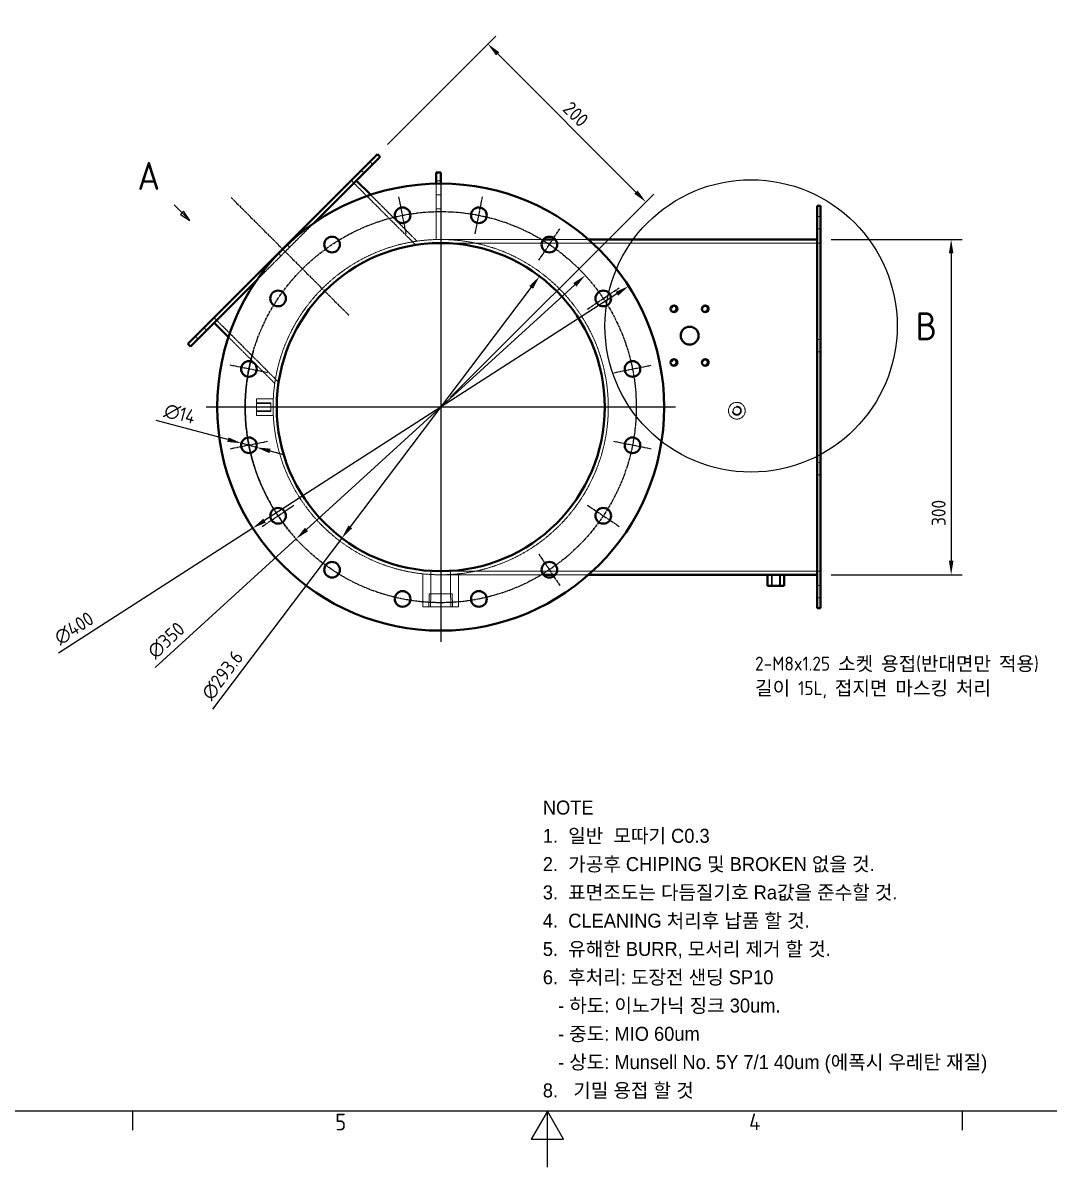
# Model space of a CAD drawing. Header units: millimetres. Extents: x 0 to 2970, y 0 to 2100.
# Drawn here: x 1016 to 1934, y 0 to 1024 of the extents above; entities that cross this region are included whole.
import ezdxf

# ---------------------------------------------------------------- set-up
doc = ezdxf.new("R2010")
doc.units = ezdxf.units.MM
doc.header["$LTSCALE"] = 5
doc.linetypes.add('CHAIN', pattern=[0.7087, 0.4724, -0.0591, 0.1181, -0.0591])
doc.linetypes.add('DASHED', pattern=[0.2067, 0.1654, -0.0413])
doc.layers.get('0').update_dxf_attribs({"color": 3, "lineweight": 25, "true_color": 0x00ff00})
for name, color, linetype, lineweight, true_color in [('가려진 것(ISO)', 2, 'DASHED', 18, 0xffff00), ('가려진 좁은 것(ISO)', 2, 'DASHED', 18, 0xffff00), ('가시적인 것(ISO)', 3, 'Continuous', 40, 0x00ff00), ('가시적인 좁은 것(ISO)', 3, 'Continuous', 35, 0x00ff00), ('기호(ISO)', 5, 'Continuous', 25, 0x0000ff), ('중심 표식(ISO)', 1, 'Continuous', 25, 0xff0000), ('중심선(ISO)', 1, 'Continuous', 25, 0xff0000), ('치수(ISO)', 2, 'Continuous', 25, 0xffff00)]:
    doc.layers.add(name, color=color, linetype=linetype, lineweight=lineweight, true_color=true_color)
for name, color, linetype, lineweight in [('경계(ISO)', 7, 'Continuous', 25), ('단면선(ISO)', 7, 'CHAIN', 25), ('상세 경계(JIS)', 7, 'Continuous', 25)]:
    doc.layers.add(name, color=color, linetype=linetype, lineweight=lineweight)
doc.styles.add('ISO Proportional', font='arial.ttf')
doc.styles.add('문자 텍스트_PSTEK_POSCO', font='isocp.shx')
doc.styles.add('부품번호텍스트_PSTEK_POSCO', font='isocp.shx')
doc.styles.add('치수 텍스트_PSTEK_POSCO', font='isocp.shx')
doc.dimstyles.new('치수_PSTEK_POSCO', dxfattribs={"dimscale": 5, "dimtxt": 2.5, "dimasz": 2.5, "dimexe": 2, "dimexo": 2.5, "dimgap": 1, "dimtad": 1, "dimrnd": 1e-08, "dimdsep": 46, "dimtxsty": '치수 텍스트_PSTEK_POSCO', "dimcen": 0.09, "dimdle": 10, "dimclrd": 7, "dimclre": 7, "dimclrt": 2, "dimadec": 1, "dimazin": 2, "dimtfac": 1, "dimtmove": 0, "dimatfit": 3, "dimfxl": 1, "dimtolj": 1, "dimlwd": -1, "dimlwe": -1, "dimarcsym": 0})
doc.dimstyles.new('치수_PSTEK_POSCO$7', dxfattribs={"dimscale": 5, "dimtxt": 2.5, "dimasz": 2.5, "dimexe": 2, "dimexo": 2.5, "dimgap": 1, "dimtad": 1, "dimrnd": 1e-08, "dimdsep": 46, "dimtxsty": '치수 텍스트_PSTEK_POSCO', "dimcen": 0.09, "dimdle": 10, "dimclrd": 7, "dimclre": 7, "dimclrt": 2, "dimadec": 1, "dimazin": 2, "dimtfac": 1, "dimtmove": 0, "dimatfit": 3, "dimfxl": 1, "dimtolj": 1, "dimlwd": -1, "dimlwe": -1, "dimarcsym": 0})

# ---------------------------------------------------------------- blocks, each defined once
blk = doc.blocks.new('경계 Default Border')
at = {"layer": '경계(ISO)'}
for p, q in [((222.75, 10), (222.75, 6.6)), ((371.25, 10), (371.25, 6.6))]:
    blk.add_line(p, q, dxfattribs=at)
at = {"layer": '경계(ISO)', "flags": 128}
for points in [[(10, 10), (10, 410), (584, 410), (584, 10), (10, 10)], [(297, 0), (297, 10), (294.11, 5), (299.89, 5), (297, 10)]]:
    blk.add_lwpolyline(points, dxfattribs=at)
at = {"layer": '경계(ISO)', "color": 2, "true_color": 0xffff00, "char_height": 3, "attachment_point": 7, "style": '문자 텍스트_PSTEK_POSCO'}
for s, insert in [('5', (259.02, 6.57)), ('4', (333.1, 6.6))]:
    blk.add_mtext(s, dxfattribs=dict(at, insert=insert))
blk = doc.blocks.new('2dTransSection0')
at = {"layer": '단면선(ISO)', "linetype": 'Continuous'}
for p, q in [((230.18, 172.2), (231.6, 170.79)), ((231.88, 171.07), (231.31, 170.5)), ((231.31, 170.5), (233.01, 169.37)), ((231.6, 170.79), (233.01, 169.37)), ((233.01, 169.37), (231.88, 171.07))]:
    blk.add_line(p, q, dxfattribs=at)
at = {"layer": '단면선(ISO)', "linetype": 'Continuous', "flags": 128}
blk.add_lwpolyline([(231.31, 170.5), (233.01, 169.37), (231.88, 171.07), (231.31, 170.5)], dxfattribs=at)
at = {"layer": '단면선(ISO)'}
blk.add_solid([(231.31, 170.5), (233.01, 169.37), (231.88, 171.07), (231.31, 170.5)], dxfattribs=at)
at = {"layer": '단면선(ISO)', "insert": (223.62, 174.87), "char_height": 5, "attachment_point": 7, "style": '부품번호텍스트_PSTEK_POSCO'}
blk.add_mtext('A', dxfattribs=at)
blk = doc.blocks.new('2dDetail0')
at = {"layer": '상세 경계(JIS)'}
blk.add_circle((333.45, 150.53), 26.16, dxfattribs=at)
at = {"layer": '상세 경계(JIS)', "insert": (362.91, 147.97), "char_height": 5, "attachment_point": 7, "style": '부품번호텍스트_PSTEK_POSCO'}
blk.add_mtext('B', dxfattribs=at)
blk = doc.blocks.new('*D25')
at = {"layer": 'Defpoints', "color": 0, "transparency": 16777216}
for p in [(1557.7, 788.3), (1221.3, 571.7)]:
    blk.add_point(p, dxfattribs=at)
at = {"layer": '치수(ISO)', "color": 7, "transparency": 16777216}
for p, q in [((1547.1, 781.5), (1231.8, 578.5)), ((1221.3, 571.7), (1047.4, 459.8))]:
    blk.add_line(p, q, dxfattribs=at)
for points in [[(1546, 783.2), (1548.3, 779.7), (1557.7, 788.3)], [(1230.7, 580.2), (1233, 576.7), (1221.3, 571.7)]]:
    blk.add_solid(points, dxfattribs=at)
at = {"layer": '치수(ISO)', "color": 2, "transparency": 16777216, "insert": (1045.6, 471.9), "char_height": 12.5, "attachment_point": 4, "rotation": 32.774, "style": '치수 텍스트_PSTEK_POSCO'}
blk.add_mtext('\\A1;∅400', dxfattribs=at)
blk = doc.blocks.new('*D26')
at = {"layer": 'Defpoints', "color": 0, "transparency": 16777216}
for p in [(1478, 797.1), (1301, 562.8)]:
    blk.add_point(p, dxfattribs=at)
at = {"layer": '치수(ISO)', "color": 7, "transparency": 16777216}
for p, q in [((1470.4, 787.2), (1308.6, 572.8)), ((1301, 562.8), (1185.4, 409.8))]:
    blk.add_line(p, q, dxfattribs=at)
for points in [[(1468.8, 788.4), (1472.1, 785.9), (1478, 797.1)], [(1306.9, 574.1), (1310.2, 571.6), (1301, 562.8)]]:
    blk.add_solid(points, dxfattribs=at)
at = {"layer": '치수(ISO)', "color": 2, "transparency": 16777216, "insert": (1179.5, 420.5), "char_height": 12.5, "attachment_point": 4, "rotation": 52.9425, "style": '치수 텍스트_PSTEK_POSCO'}
blk.add_mtext('\\A1;∅293.6', dxfattribs=at)
blk = doc.blocks.new('*D27')
at = {"layer": 'Defpoints', "color": 0, "transparency": 16777216}
for p in [(1518.8, 797.9), (1260.1, 562.1)]:
    blk.add_point(p, dxfattribs=at)
at = {"layer": '치수(ISO)', "color": 7, "transparency": 16777216}
for p, q in [((1509.6, 789.4), (1269.4, 570.5)), ((1260.1, 562.1), (1133.9, 447))]:
    blk.add_line(p, q, dxfattribs=at)
for points in [[(1508.2, 791), (1511, 787.9), (1518.8, 797.9)], [(1268, 572.1), (1270.8, 569), (1260.1, 562.1)]]:
    blk.add_solid(points, dxfattribs=at)
at = {"layer": '치수(ISO)', "color": 2, "transparency": 16777216, "insert": (1130, 458.7), "char_height": 12.5, "attachment_point": 4, "rotation": 42.3441, "style": '치수 텍스트_PSTEK_POSCO'}
blk.add_mtext('\\A1;∅350', dxfattribs=at)
blk = doc.blocks.new('*D37')
at = {"layer": 'Defpoints', "color": 0, "transparency": 16777216}
for p in [(1726.3, 830), (1726.3, 530), (1846.3, 530)]:
    blk.add_point(p, dxfattribs=at)
at = {"layer": '치수(ISO)', "color": 7, "transparency": 16777216}
for p, q in [((1738.8, 830), (1856.3, 830)), ((1846.3, 817.5), (1846.3, 542.5)), ((1738.8, 530), (1856.3, 530))]:
    blk.add_line(p, q, dxfattribs=at)
for points in [[(1844.3, 817.5), (1848.4, 817.5), (1846.3, 830)], [(1844.3, 542.5), (1848.4, 542.5), (1846.3, 530)]]:
    blk.add_solid(points, dxfattribs=at)
at = {"layer": '치수(ISO)', "color": 2, "transparency": 16777216, "insert": (1835.1, 573.7), "char_height": 12.5, "attachment_point": 4, "rotation": 90, "style": '치수 텍스트_PSTEK_POSCO'}
blk.add_mtext('\\A1;300', dxfattribs=at)
blk = doc.blocks.new('*D52')
at = {"layer": 'Defpoints', "color": 0, "transparency": 16777216}
for p in [(1332.9, 906.3), (1573.1, 863.6), (1389.5, 680)]:
    blk.add_point(p, dxfattribs=at)
at = {"layer": '치수(ISO)', "color": 7, "transparency": 16777216}
for p, q in [((1341.8, 915.1), (1438.7, 1012)), ((1440.5, 996.1), (1564.2, 872.4)), ((1398.3, 688.8), (1580.1, 870.6))]:
    blk.add_line(p, q, dxfattribs=at)
for points in [[(1441.9, 997.6), (1439, 994.7), (1431.6, 1005)], [(1565.7, 873.9), (1562.7, 870.9), (1573.1, 863.6)]]:
    blk.add_solid(points, dxfattribs=at)
at = {"layer": '치수(ISO)', "color": 2, "transparency": 16777216, "insert": (1502.2, 950.3), "char_height": 12.5, "attachment_point": 4, "rotation": 315, "style": '치수 텍스트_PSTEK_POSCO'}
blk.add_mtext('\\A1;200', dxfattribs=at)
blk = doc.blocks.new('주석-판금')
at = {"layer": '기호(ISO)', "color": 2, "true_color": 0xffff00, "insert": (-44.06, 26.67), "char_height": 2.5, "width": 116.6778, "attachment_point": 1, "line_spacing_factor": 1.214607, "style": 'ISO Proportional'}
blk.add_mtext('\\f굴림|b0|i0;\\H2.5000;NOTE\\P1.  일반  모따기 C0.3\\P2.  가공후 CHIPING 및 BROKEN 없을 것.\\P3.  표면조도는 다듬질기호 Ra값을 준수할 것.\\P4.  CLEANING 처리후 납품 할 것.\\P5.  유해한 BURR, 모서리 제거 할 것.\\P6.  후처리: 도장전 샌딩 SP10 \\P   - 하도: 이노가닉 징크 30um.\\P   - 중도: MIO 60um\\P   - 상도: Munsell No. 5Y 7/1 40um (에폭시 우레탄 재질) \\P8.   기밀 용접 할 것', dxfattribs=at)
blk = doc.blocks.new('*D62')
at = {"layer": 'Defpoints', "color": 0, "transparency": 16777216}
for p in [(1211.1, 647.7), (1224.6, 644)]:
    blk.add_point(p, dxfattribs=at)
at = {"layer": '치수(ISO)', "color": 7, "transparency": 16777216}
for p, q in [((1199, 650.9), (1134.9, 668.1)), ((1224.6, 644), (1211.1, 647.7)), ((1236.7, 640.8), (1248.8, 637.6))]:
    blk.add_line(p, q, dxfattribs=at)
for points in [[(1199.6, 652.9), (1198.5, 648.9), (1211.1, 647.7)], [(1237.2, 642.8), (1236.2, 638.8), (1224.6, 644)]]:
    blk.add_solid(points, dxfattribs=at)
at = {"layer": '치수(ISO)', "color": 2, "transparency": 16777216, "insert": (1142.6, 677.6), "char_height": 12.5, "attachment_point": 4, "rotation": 345, "style": '치수 텍스트_PSTEK_POSCO'}
blk.add_mtext('\\A1;∅14', dxfattribs=at)

msp = doc.modelspace()

# ---------------------------------------------------------------- linework, layer by layer
at = {"layer": '가려진 것(ISO)'}
for p, q in [((1320.69, 889.507), (1318.427, 891.77)), ((1328.468, 897.285), (1326.205, 899.548)), ((1309.447, 882.789), (1367.154, 825.082)), ((1389.491, 882.491), (1385.491, 882.491)), ((1385.491, 879.951), (1385.491, 869.991)), ((1389.491, 879.991), (1389.491, 869.991)), ((1326.838, 869.924), (1368.278, 828.483)), ((1385.491, 829.991), (1385.491, 869.991)), ((1389.491, 829.991), (1389.491, 869.991)), ((1389.491, 857.491), (1385.491, 857.491)), ((1726.291, 850.491), (1729.491, 850.491)), ((1275.53, 844.346), (1225.136, 793.953)), ((1389.491, 829.991), (1385.491, 829.991)), ((1481.348, 829.991), (1389.491, 829.991)), ((1521.779, 829.991), (1492.084, 829.991)), ((1726.291, 839.491), (1729.491, 839.491)), ((1254.222, 823.039), (1251.959, 825.301)), ((1729.491, 826.791), (1389.491, 826.791)), ((1246.444, 815.261), (1244.181, 817.523)), ((1186.693, 760.036), (1244.401, 702.328)), ((1179.976, 748.793), (1177.713, 751.055)), ((1172.197, 741.014), (1169.935, 743.277)), ((1199.558, 742.645), (1240.999, 701.204)), ((1726.291, 740.491), (1729.491, 740.491)), ((1726.291, 729.491), (1729.491, 729.491)), ((1224.491, 672.491), (1224.491, 687.491)), ((1239.679, 687.491), (1224.491, 687.491)), ((1237.491, 683.991), (1224.491, 683.991)), ((1224.491, 683.315), (1237.491, 683.315)), ((1224.491, 676.668), (1237.491, 676.668)), ((1224.491, 675.991), (1237.491, 675.991)), ((1237.491, 675.991), (1237.491, 683.991)), ((1239.679, 672.491), (1224.491, 672.491)), ((1726.291, 630.491), (1729.491, 630.491)), ((1726.291, 619.491), (1729.491, 619.491)), ((1380.754, 533.451), (1380.754, 512.949)), ((1729.491, 533.191), (1389.491, 533.191)), ((1398.229, 533.451), (1398.229, 512.949)), ((1373.491, 530.847), (1373.491, 501.191)), ((1481.348, 529.991), (1389.491, 529.991)), ((1405.491, 530.847), (1405.491, 501.191)), ((1521.779, 529.991), (1492.084, 529.991)), ((1685.491, 529.991), (1685.491, 519.991)), ((1686.168, 529.991), (1686.168, 519.991)), ((1692.815, 529.991), (1692.815, 519.991)), ((1693.491, 519.991), (1693.491, 529.991)), ((1379.246, 512.949), (1378.879, 501.191)), ((1379.246, 512.949), (1399.736, 512.949)), ((1380.698, 512.949), (1380.331, 501.191)), ((1398.284, 512.949), (1398.652, 501.191)), ((1400.104, 501.191), (1399.736, 512.949)), ((1726.291, 520.491), (1729.491, 520.491)), ((1726.291, 509.491), (1729.491, 509.491)), ((1373.491, 501.191), (1405.491, 501.191))]:
    msp.add_line(p, q, dxfattribs=at)
for centre, radius in [((1389.491, 679.991), 150), ((1654.491, 676.791), 7.5), ((1654.491, 676.791), 3.324)]:
    msp.add_circle(centre, radius, dxfattribs=at)
msp.add_arc((1654.491, 676.791), 4, 190, 100, dxfattribs=at)
at = {"layer": '가려진 좁은 것(ISO)'}
msp.add_line((1389.491, 869.991), (1385.491, 869.991), dxfattribs=at)
at = {"layer": '가시적인 것(ISO)'}
for p, q in [((1163.217, 736.56), (1332.923, 906.265)), ((1335.186, 904.002), (1275.53, 844.346)), ((1332.923, 906.265), (1335.186, 904.002)), ((1313.972, 882.789), (1326.838, 869.924)), ((1385.491, 889.991), (1385.491, 879.951)), ((1389.491, 889.991), (1385.491, 889.991)), ((1389.491, 889.991), (1389.491, 879.991)), ((1729.491, 859.991), (1726.291, 859.991)), ((1726.291, 499.991), (1726.291, 859.991)), ((1729.491, 859.991), (1729.491, 499.991)), ((1492.084, 829.991), (1481.348, 829.991)), ((1726.291, 829.991), (1521.779, 829.991)), ((1225.136, 793.953), (1165.48, 734.297)), ((1186.693, 755.51), (1199.558, 742.645)), ((1163.217, 736.56), (1165.48, 734.297)), ((1492.084, 529.991), (1481.348, 529.991)), ((1726.291, 529.991), (1521.779, 529.991)), ((1681.991, 529.991), (1681.991, 519.991)), ((1696.991, 529.991), (1696.991, 519.991)), ((1681.991, 519.991), (1696.991, 519.991)), ((1729.491, 499.991), (1726.291, 499.991))]:
    msp.add_line(p, q, dxfattribs=at)
for centre, radius in [((1389.491, 679.991), 200), ((1355.351, 851.628), 7), ((1423.632, 851.628), 7), ((1292.267, 825.498), 7), ((1486.716, 825.498), 7), ((1389.491, 679.991), 146.8), ((1243.984, 777.216), 7), ((1534.999, 777.216), 7), ((1598.291, 767.991), 3), ((1626.291, 767.991), 3), ((1612.291, 743.991), 8), ((1217.854, 714.132), 7), ((1561.129, 714.132), 7), ((1598.291, 719.991), 3), ((1626.291, 719.991), 3), ((1217.854, 645.85), 7), ((1561.129, 645.85), 7), ((1243.984, 582.766), 7), ((1534.999, 582.766), 7), ((1292.267, 534.484), 7), ((1486.716, 534.484), 7), ((1355.351, 508.354), 7), ((1423.632, 508.354), 7)]:
    msp.add_circle(centre, radius, dxfattribs=at)
at = {"layer": '가시적인 좁은 것(ISO)'}
for centre in [(1598.291, 767.991), (1626.291, 767.991), (1598.291, 719.991), (1626.291, 719.991)]:
    msp.add_arc(centre, 2.401, 260, 170, dxfattribs=at)
at = {"layer": '중심 표식(ISO)', "linetype": 'CHAIN'}
for p, q in [((1389.491, 889.991), (1389.491, 469.991)), ((1358.667, 834.955), (1352.034, 868.302)), ((1420.316, 834.955), (1426.949, 868.302)), ((1477.271, 811.363), (1496.161, 839.633)), ((1520.864, 767.771), (1549.133, 786.661)), ((1234.527, 710.815), (1201.181, 717.448)), ((1544.455, 710.815), (1577.802, 717.448)), ((1599.491, 679.991), (1179.491, 679.991)), ((1234.527, 649.167), (1201.181, 642.534)), ((1577.802, 642.534), (1544.455, 649.167)), ((1229.849, 573.322), (1258.119, 592.211)), ((1520.864, 592.211), (1549.133, 573.322)), ((1477.271, 548.619), (1496.161, 520.349))]:
    msp.add_line(p, q, dxfattribs=at)
at = {"layer": '중심선(ISO)', "linetype": 'CHAIN'}
msp.add_line((1201.831, 867.651), (1307.29, 762.192), dxfattribs=at)
msp.add_circle((1389.491, 679.991), 175, dxfattribs=at)
msp.add_arc((1389.491, 679.991), 175, 163.184124, 219.315876, dxfattribs=at)

# ---------------------------------------------------------------- block references
at = {"xscale": 5, "yscale": 5, "zscale": 5}
for name, p in [('경계 Default Border', (0, 0)), ('주석-판금', (1701.177, 194.632))]:
    msp.add_blockref(name, p, dxfattribs=at)
at = {"layer": '단면선(ISO)', "xscale": 5, "yscale": 5, "zscale": 5}
msp.add_blockref('2dTransSection0', (0, 0), dxfattribs=at)
at = {"layer": '상세 경계(JIS)', "xscale": 5, "yscale": 5, "zscale": 5}
msp.add_blockref('2dDetail0', (0, 0), dxfattribs=at)

# ---------------------------------------------------------------- texts
at = {"layer": '기호(ISO)', "color": 2, "true_color": 0xffff00, "insert": (1670.84, 438.084), "char_height": 12.5, "width": 305.72362, "attachment_point": 4, "line_spacing_factor": 1.05, "style": '치수 텍스트_PSTEK_POSCO'}
msp.add_mtext('{2-M8x1.25 소켓 용접(반대면만 적용)\\P길이 15L, 접지면 마스킹 처리 }', dxfattribs=at)

# ---------------------------------------------------------------- dimensions: what is measured, and where the dimension line sits
at = {"layer": '치수(ISO)', "color": 7}
for base, p1, p2, angle, picture, middle in [((1573.053, 863.553), (1332.923, 906.265), (1389.491, 679.991), 315, '*D52', (1502.343, 934.264)), ((1846.344, 529.991), (1726.291, 829.991), (1726.291, 529.991), 90, '*D37', (1846.344, 584.991))]:
    dim = msp.add_linear_dim(base=base, p1=p1, p2=p2, angle=angle, dimstyle='치수_PSTEK_POSCO', override={"dimdec": 2, "dimtp": 0, "dimtm": 0, "dimtdec": 2, "dimtofl": 0, "dimatfit": 1}, dxfattribs=at)
    dim.commit()
    dim.dimension.update_dxf_attribs({"geometry": picture, "text_midpoint": middle, "dimtype": 160})
for p1, p2, picture, middle in [((1518.836, 797.868), (1260.147, 562.114), '*D27', (1150.045, 461.774)), ((1477.955, 797.142), (1301.027, 562.84), '*D26', (1202.584, 432.473)), ((1557.654, 788.256), (1221.329, 571.726), '*D25', (1066.369, 471.96)), ((1224.615, 644.038), (1211.092, 647.662), '*D62', (1151.207, 663.708))]:
    dim = msp.add_diameter_dim_2p(p1=p1, p2=p2, dimstyle='치수_PSTEK_POSCO', override={"dimdec": 2, "dimlfac": 1, "dimtp": 0, "dimtm": 0, "dimtdec": 2, "dimatfit": 2}, dxfattribs=at)
    dim.commit()
    dim.dimension.update_dxf_attribs({"geometry": picture, "text_midpoint": middle, "dimtype": 163})

# ---------------------------------------------------------------- leaders
at = {"layer": '기호(ISO)', "color": 7, "annotation_type": 0, "has_hookline": 1, "hookline_direction": 1, "text_width": 267.103}
msp.add_leader([(2082.799, 676.233), (1994.064, 438.084), (1981.564, 438.084)], dimstyle='치수_PSTEK_POSCO$7', override={"dimtad": 0}, dxfattribs=at)

doc.saveas('drawing.dxf')
